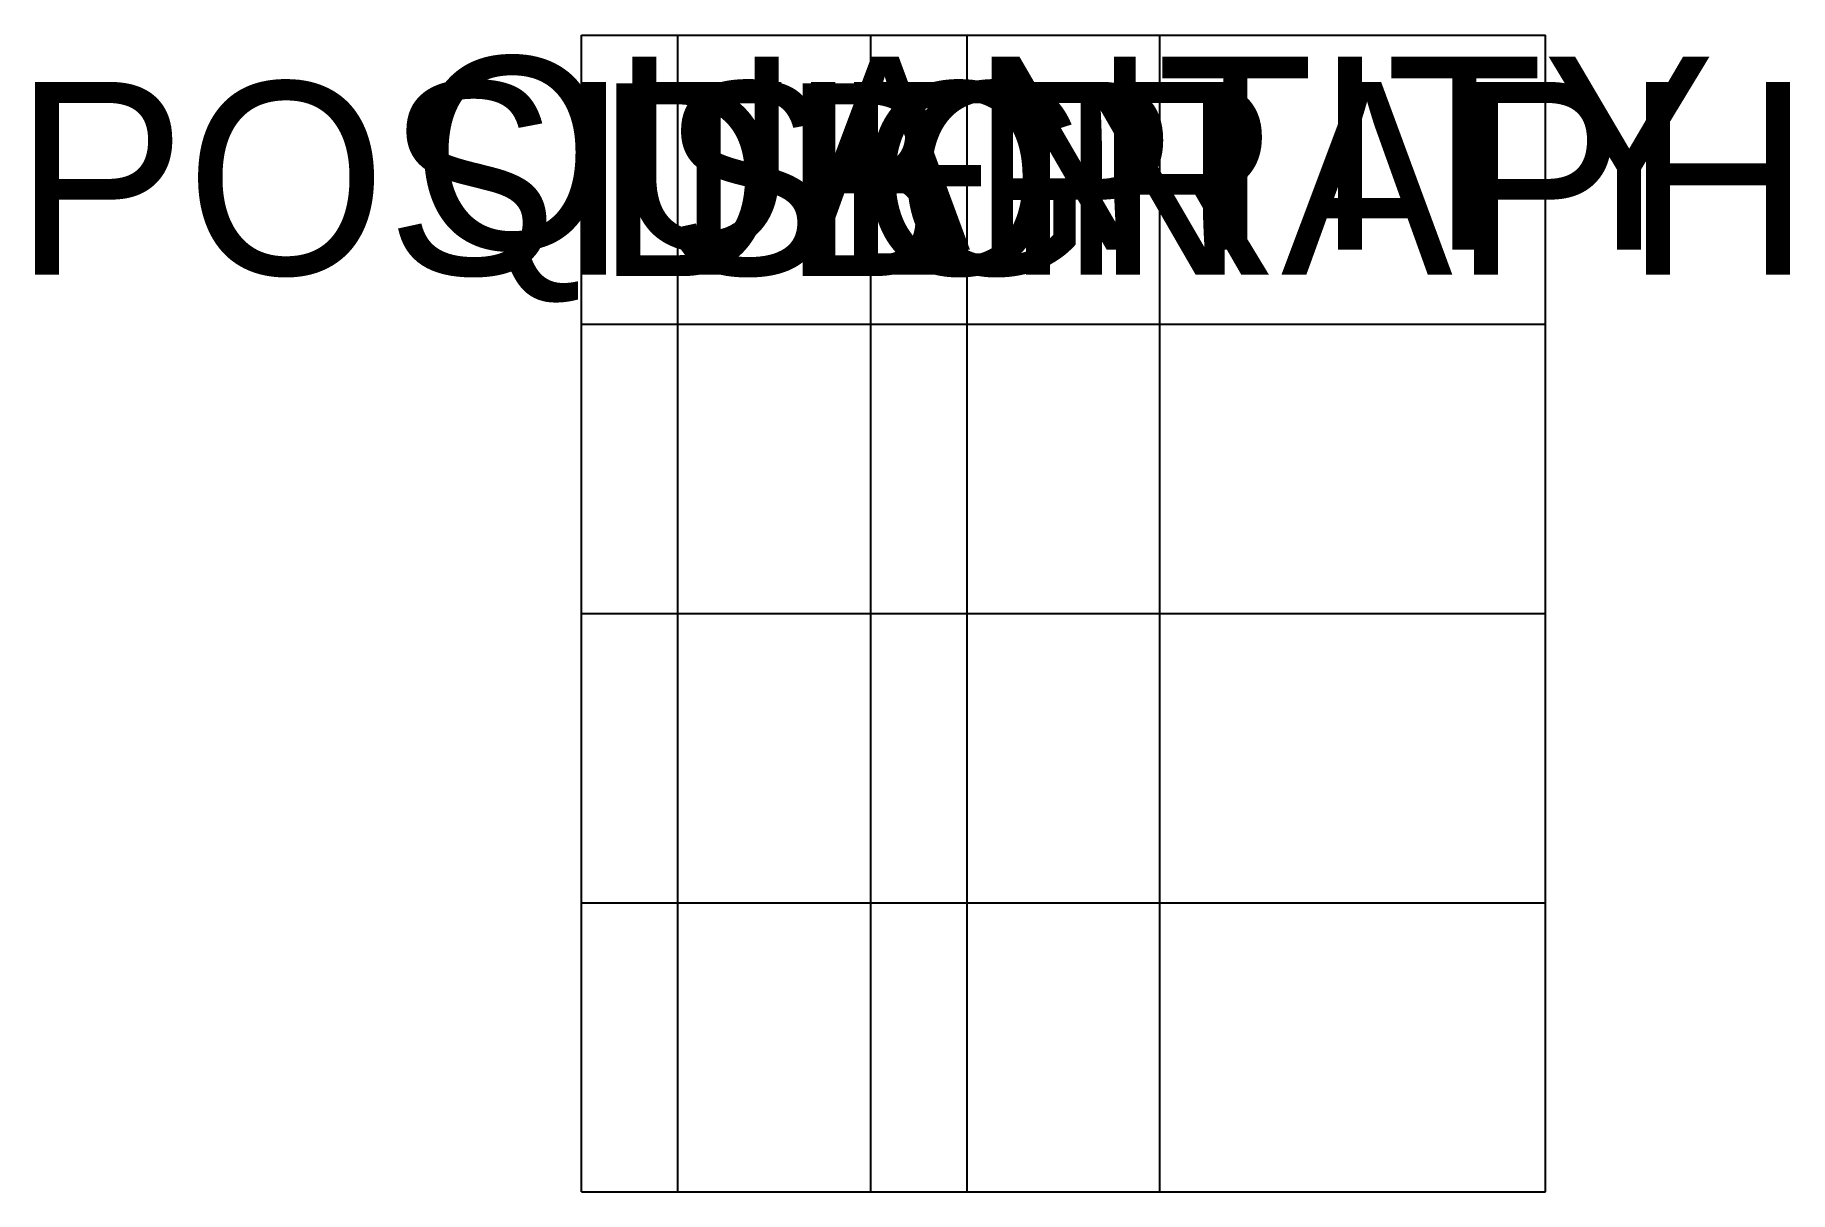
# Model space of a CAD drawing. Header units: metres. Extents: x -0.57 to 1.25, y 0 to 1.2.
import ezdxf

# ---------------------------------------------------------------- set-up
doc = ezdxf.new("R2010")
doc.units = ezdxf.units.M

msp = doc.modelspace()

# ---------------------------------------------------------------- linework, layer by layer
for p, q in [((0, 1.2), (1, 1.2)), ((0, 0.9), (0, 1.2)), ((0.1, 0.9), (0.1, 1.2)), ((0.3, 0.9), (0.3, 1.2)), ((0.4, 0.9), (0.4, 1.2)), ((0.6, 0.9), (0.6, 1.2)), ((1, 0.9), (1, 1.2)), ((0, 0.9), (1, 0.9)), ((0, 0), (0, 0.9)), ((0, 0.9), (1, 0.9)), ((0.1, 0), (0.1, 0.9)), ((0.3, 0), (0.3, 0.9)), ((0.4, 0), (0.4, 0.9)), ((0.6, 0), (0.6, 0.9)), ((1, 0), (1, 0.9)), ((0, 0.6), (1, 0.6)), ((0, 0.3), (1, 0.3)), ((0, 0), (1, 0))]:
    msp.add_line(p, q)

# ---------------------------------------------------------------- texts
at = {"char_height": 0.2, "attachment_point": 5}
for s, insert, width in [('QUANTITY', (0.5, 1.05), 0.2), ('POSITION', (0.05, 1.05), 0.1), ('DB', (0.2, 1.05), 0.2), ('SEP', (0.35, 1.05), 0.1), ('GRAPH', (0.8, 1.05), 0.4)]:
    msp.add_mtext(s, dxfattribs=dict(at, insert=insert, width=width))

doc.saveas('drawing.dxf')
